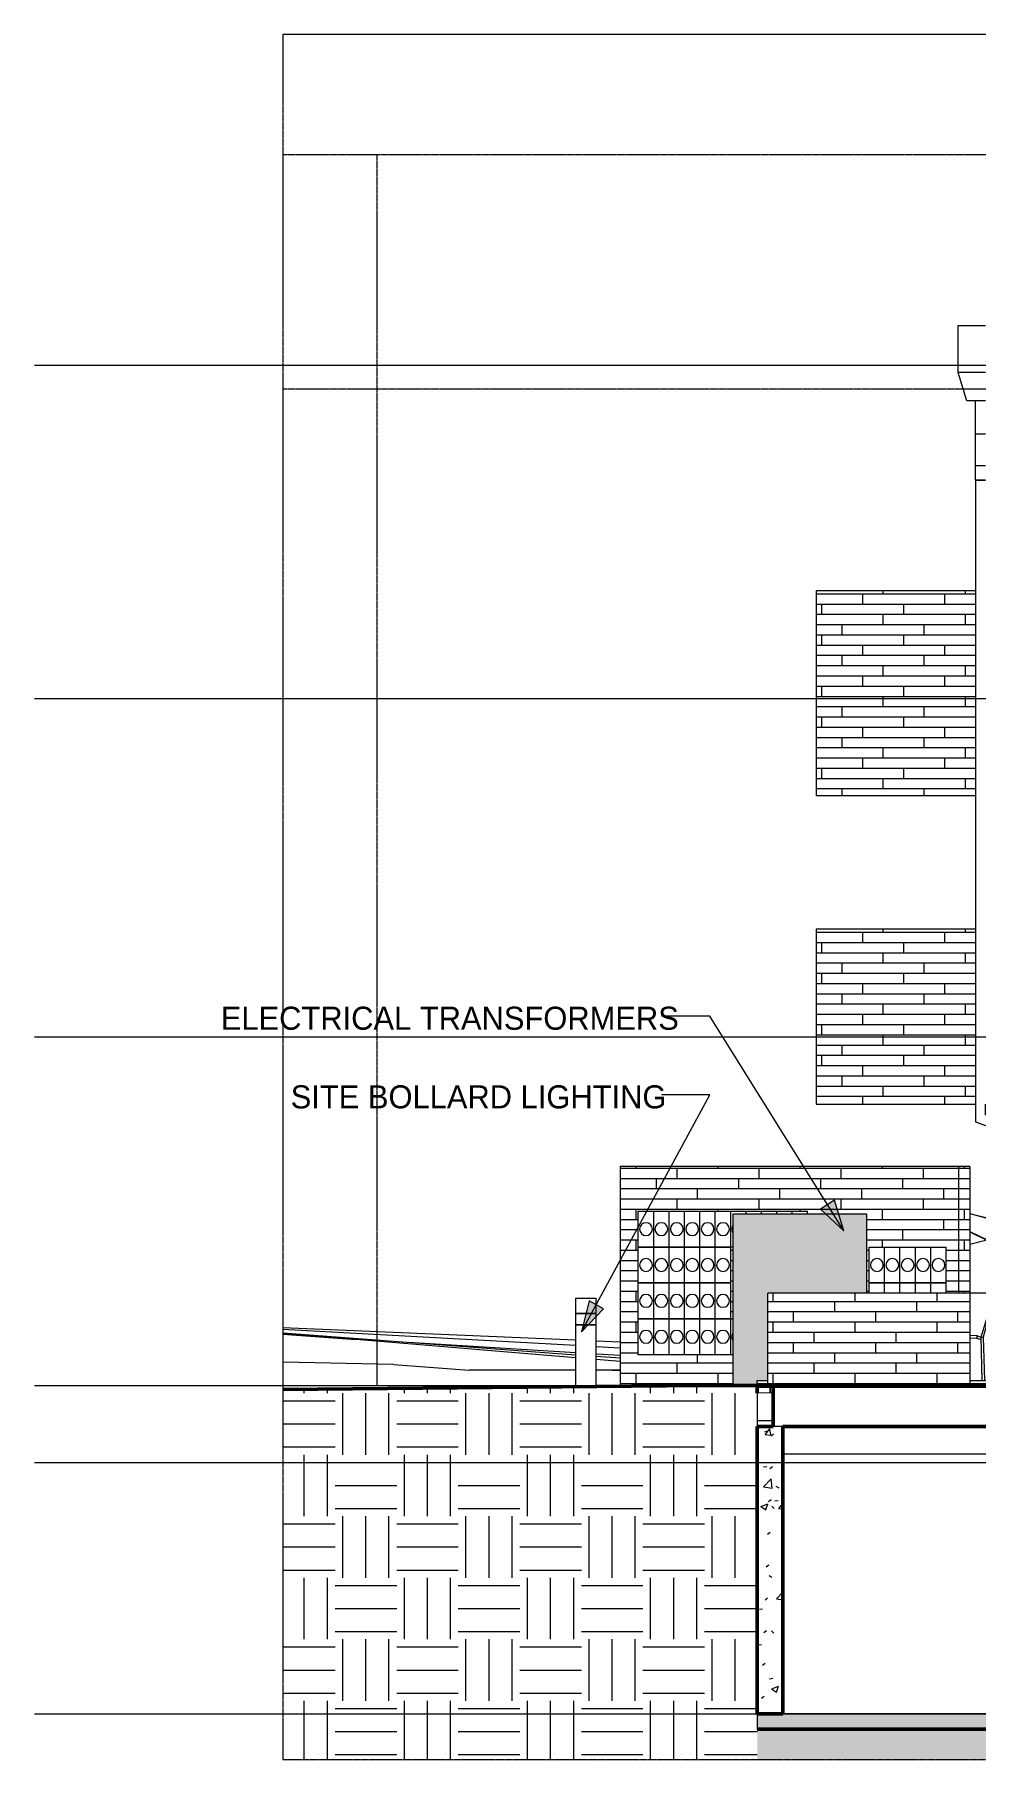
# Model space of a CAD drawing. Header units: inches. Extents: x -4169 to 1631, y -238 to 585.
# Drawn here: x -1365 to -998, y -146 to 527 of the extents above; entities that cross this region are included whole.
import ezdxf

# ---------------------------------------------------------------- set-up
doc = ezdxf.new("R2010")
doc.units = ezdxf.units.IN
doc.header["$MEASUREMENT"] = 0
doc.linetypes.add('Aligning Line 1_8_', pattern=[0.25, 0.125, -0.125])
doc.linetypes.add('Grid Line 1_2_', pattern=[0.875, 0.5, -0.125, 0.125, -0.125])
for name, color, linetype, lineweight in [('0-5', 10, 'Continuous', 5), ('A-FLOR', 192, 'Continuous', 13), ('A-FLOR-2', 53, 'Continuous', 50), ('A-FLOR-LEVL-1', 51, 'Grid Line 1_2_', 9), ('A-FLOR-PATT-2', 9, 'Continuous', 9), ('A-GENM', 5, 'Continuous', 9), ('A-WALL', 113, 'Continuous', 13), ('A-WALL-1', 253, 'Continuous', 13), ('A-WALL-PATT-1', 111, 'Continuous', 9), ('A-WALL-PATT-2', 254, 'Continuous', 9), ('C-BLDG-PADS-1', 55, 'Continuous', 9), ('C-BLDG-PADS-2', 10, 'Continuous', 13), ('C-TOPO', 7, 'Continuous', 9), ('C-TOPO-1', 250, 'Continuous', 50), ('E-ELEC-EQPM', 71, 'Continuous', 9), ('E-ELEC-FIXT', 91, 'Continuous', 9), ('E-LITE-EQPM', 33, 'Continuous', 9), ('G-ANNO-SYMB', 111, 'Aligning Line 1_8_', 9), ('G-ANNO-SYMB-1', 9, 'Aligning Line 1_8_', 9), ('G-ANNO-SYMB-2', 147, 'Aligning Line 1_8_', 9), ('G-ANNO-TEXT', 231, 'Continuous', 9), ('G-IMPT', 8, 'Continuous', 9), ('L-SITE', 91, 'Continuous', 9), ('S-FNDN-1', 53, 'Continuous', 50)]:
    doc.layers.add(name, color=color, linetype=linetype, lineweight=lineweight)
doc.styles.add('Century Gothic', font='ufonts.com_century-gothic.ttf', dxfattribs={"height": 9})
pattern_1 = [(50, (0, 0), (27.5427, -2.40992), [2.88, -31.68]), (355, (0, 0), (-5.327844, 28.884266), [2.304, -25.344]), (100.451, (2.295, -0.2), (22.215316, 26.47393), [2.448, -26.924]), (46.184, (0, 7.68), (40.98187, -6.35642), [4.32, -47.52]), (96.636, (3.415, 7.15), (35.89075, 37.40619), [3.671, -40.386]), (351.184, (0, 7.68), (35.89097, 37.40622), [3.456, -38.016]), (21, (3.84, 5.76), (22.921036, -15.46073), [2.88, -31.68]), (326, (3.84, 5.76), (9.34353, 27.84574), [2.304, -25.344]), (71.451, (5.75, 4.472), (32.26477, 12.38442), [2.448, -26.924]), (37.5, (0, 0), (0.466855, 12.782707), [1.267, -23.77, 1.267, -24.461, -25.44]), (37.5, (0, 0), (0.466855, 12.782707), [-50.765, 1.267, -24.173]), (7.5, (0, 0), (10.10159, 15.14509), [1.267, -13.402, 1.267, -23.194, -9.696]), (7.5, (0, 0), (10.10159, 15.14509), [-39.13, 1.267, -8.429]), (327.5, (-8.563, 0), (20.499161, -0.86578), [1.267, -8.333, 1.267, -28.685, -39.744]), (327.5, (-8.563, 0), (20.499161, -0.86578), [-39.552, 1.267, -38.477]), (317.5, (-12.403, 0), (22.39478, 3.844288), [1.267, -11.213, 1.267, -18.624, -28.224]), (317.5, (-12.403, 0), (22.39478, 3.844288), [-32.371, 1.267, -26.957])]
pattern_2 = [(0, (0, 0), (24, 24), [24, -24]), (0, (0, 9), (24, 24), [24, -24]), (0, (0, 18), (24, 24), [24, -24]), (90, (3, 21), (-24, 24), [24, -24]), (90, (12, 21), (-24, 24), [24, -24]), (90, (21, 21), (-24, 24), [24, -24])]
pattern_3 = [(0, (-1077.245, 0.8), (0, 4), []), (90, (-1077.245, 0.8), (-8, 8), [4, -28]), (90, (-1061.245, 4.8), (-8, 8), [4, -28])]
pattern_4 = [(0, (-1002.67, 0.8), (0, 4), []), (90, (-1002.67, 0.8), (-8, 8), [4, -28]), (90, (-986.67, 4.8), (-8, 8), [4, -28])]

# ---------------------------------------------------------------- blocks, each defined once
blk = doc.blocks.new('CTR - 2nd Phase_rvt-2-BUILDING ELEVATION - SOUTH')
at = {"layer": 'A-FLOR-PATT-2'}
h = blk.add_hatch(dxfattribs=at)
h.set_pattern_fill('FP_31', color=256, style=0, pattern_type=2)
h.set_pattern_definition(pattern_2)
h.paths.add_polyline_path([(12085.05, -0.25), (12087.19, -0.25), (12087.19, 0.25), (9891.19, 0.25), (9891.19, -0.25), (12079.66, -0.25)], flags=0)
at = {"layer": 'A-WALL-PATT-2'}
h = blk.add_hatch(dxfattribs=at)
h.set_pattern_fill('FP_30', color=256, style=0, pattern_type=2)
h.set_pattern_definition(pattern_1)
h.paths.add_polyline_path([(9891.19, -128), (9901.19, -128), (9901.19, -16), (9891.19, -16), (9891.19, -61.77)], flags=0)
at = {"layer": 'A-FLOR-2'}
for p, q in [((12087.19, 0.25), (9891.19, 0.25)), ((9891.19, 0.25), (9891.19, -0.25)), ((12088.59, 0), (9897.39, 0)), ((9897.39, 0), (9897.39, -16)), ((9891.19, -0.25), (12087.19, -0.25)), ((9901.19, -16), (12077.19, -16))]:
    blk.add_line(p, q, dxfattribs=at)
at = {"layer": 'A-FLOR-LEVL-1'}
for p, q in [((9609.49, 398), (12558.48, 398)), ((9609.49, 268), (12558.48, 268)), ((9609.49, 136), (12558.48, 136)), ((9609.49, 0), (12558.48, 0)), ((9609.49, -30), (12558.48, -30)), ((9609.49, -128), (12558.48, -128))]:
    blk.add_line(p, q, dxfattribs=at)
at = {"layer": 'A-WALL-1'}
blk.add_line((9901.19, -16), (9897.39, -16), dxfattribs=at)
at = {"layer": 'G-ANNO-SYMB-1'}
for p, q in [((12461.78, 526.95), (9706.24, 526.95)), ((12461.78, 388.59), (9706.24, 388.59))]:
    blk.add_line(p, q, dxfattribs=at)
at = {"layer": 'S-FNDN-1'}
for p, q in [((9897.39, -16), (9891.19, -16)), ((9891.19, -16), (9891.19, -128)), ((9901.19, -128), (9901.19, -16)), ((9891.19, -128), (9901.19, -128))]:
    blk.add_line(p, q, dxfattribs=at)
blk = doc.blocks.new('CTR  - Topography_rvt-2-BUILDING ELEVATION - SOUTH')
at = {"layer": 'C-BLDG-PADS-1'}
h = blk.add_hatch(dxfattribs=at)
h.set_pattern_fill('FP_30', color=256, style=0, pattern_type=2)
h.set_pattern_definition(pattern_1)
h.paths.add_polyline_path([(12031.23, -134), (12087.19, -134), (12087.19, -128), (9891.19, -128), (9891.19, -134), (11945.12, -134)], flags=0)
at = {"layer": 'C-TOPO'}
h = blk.add_hatch(dxfattribs=at)
h.set_pattern_fill('FP_55', color=256, style=0, pattern_type=2)
h.set_pattern_definition(pattern_2)
h.paths.add_polyline_path([(9706.24, -145.87), (9891.19, -145.87), (9891.19, -0.01), (9856.93, -0.06), (9855.83, -0.07), (9706.24, -1.56), (9706.24, -61.77)], flags=0)
h = blk.add_hatch(dxfattribs=at)
h.set_pattern_fill('FP_55', color=256, style=0, pattern_type=2)
h.set_pattern_definition(pattern_2)
h.paths.add_polyline_path([(12079.87, -145.87), (12087.19, -145.87), (12087.19, -134.01), (9891.19, -134.01), (9891.19, -145.87), (12031.23, -145.87)], flags=0)
at = {"layer": 'A-FLOR-LEVL-1'}
for p, q in [((9609.49, 0), (12558.48, 0)), ((9609.49, -128), (12558.48, -128))]:
    blk.add_line(p, q, dxfattribs=at)
at = {"layer": 'C-BLDG-PADS-2'}
for p, q in [((12087.19, -128), (9891.19, -128)), ((9891.19, -128), (9891.19, -134)), ((9891.19, -134), (12087.19, -134))]:
    blk.add_line(p, q, dxfattribs=at)
at = {"layer": 'C-TOPO'}
for p, q in [((9706.24, 22.6), (9820.42, 17.8)), ((9706.24, 22.03), (9820.42, 15.68)), ((9820.42, 11.89), (9706.24, 20.42)), ((9820.42, 11.89), (9706.24, 20.42)), ((9706.24, 20.3), (9734.76, 17.93)), ((9734.76, 17.93), (9706.24, 20.04)), ((9706.24, 20.04), (9734.76, 17.93)), ((9820.42, 10.84), (9734.76, 17.93)), ((9820.42, 10.84), (9734.76, 17.93)), ((9820.42, 12.72), (9755.31, 16.75)), ((9828.42, 17.46), (9837.71, 17.07)), ((9828.42, 15.23), (9837.71, 14.71)), ((9749.57, 8.17), (9706.24, 9.05)), ((9749.57, 8.17), (9706.24, 9.05)), ((9749.57, 8.17), (9778.88, 6)), ((9749.57, 8.17), (9778.88, 6)), ((9837.71, 11.65), (9828.42, 12.23)), ((9837.71, 10.6), (9828.42, 11.29)), ((9837.71, 10.6), (9828.42, 11.29)), ((9837.71, 9.41), (9828.42, 10.18)), ((9837.71, 9.41), (9828.42, 10.18)), ((9863.53, 0), (9706.24, -1.23)), ((9820.42, 6), (9778.88, 6)), ((9820.42, 6), (9778.88, 6)), ((9834.64, 6), (9828.42, 6)), ((9834.64, 6), (9828.42, 6)), ((9834.64, 6), (9837.71, 5.87)), ((9835.69, 6), (9834.64, 6)), ((9837.71, 6), (9834.64, 6)), ((9837.71, 5.87), (9834.64, 6)), ((9863.53, 0), (9855.83, -0.07)), ((9863.53, 0), (9861.04, -0.03)), ((9863.53, 0), (9891.19, 0)), ((9706.24, -1.56), (9855.83, -0.07)), ((9863.79, -0.02), (9855.83, -0.07)), ((9891.19, -0.01), (9863.79, -0.02)), ((9891.19, -0.25), (9891.19, -3)), ((9891.19, -0.25), (9891.19, -1.02)), ((9891.19, -1.02), (9891.19, -3)), ((9896.19, -2.92), (9896.19, -0.25)), ((9896.19, -0.25), (9896.19, -2.92)), ((12079.87, -134.01), (9891.19, -134.01))]:
    blk.add_line(p, q, dxfattribs=at)
at = {"layer": 'C-TOPO-1'}
for p, q in [((9855.83, -0.07), (9706.24, -1.56)), ((9863.79, -0.02), (9855.83, -0.07)), ((9891.19, -0.01), (9863.79, -0.02)), ((9891.19, -3), (9891.19, -0.25)), ((9891.19, -134.01), (12079.87, -134.01))]:
    blk.add_line(p, q, dxfattribs=at)
at = {"layer": 'C-TOPO-1', "flags": 128}
blk.add_lwpolyline([(9891.19, -3), (9891.19, -1.02), (9891.19, -0.25)], dxfattribs=at)
at = {"layer": 'G-ANNO-SYMB-2'}
for p, q in [((9742.88, 480), (9742.88, 0)), ((12461.78, 480), (9742.88, 480)), ((9742.88, 0), (12461.78, 0))]:
    blk.add_line(p, q, dxfattribs=at)
blk = doc.blocks.new('CTR - 1st Phase - Common Walls_rvt-2-BUILDING ELEVATION - SOUTH')
at = {"layer": 'A-FLOR-LEVL-1'}
for p, q in [((9609.49, 398), (12558.48, 398)), ((9609.49, 268), (12558.48, 268)), ((9609.49, 136), (12558.48, 136)), ((9609.49, 0), (12558.48, 0)), ((9609.49, -30), (12558.48, -30)), ((9609.49, -128), (12558.48, -128))]:
    blk.add_line(p, q, dxfattribs=at)
at = {"layer": 'G-ANNO-SYMB-2'}
for p, q in [((9706.24, 526.95), (9706.24, -145.87)), ((12363.34, 526.95), (9706.24, 526.95)), ((9706.24, 526.95), (9706.24, -145.87)), ((12428.12, 526.95), (9706.24, 526.95)), ((12461.78, 480), (9706.24, 480)), ((9706.24, 0), (12461.78, 0))]:
    blk.add_line(p, q, dxfattribs=at)
blk = doc.blocks.new('Outdoor Table01 - 02ZUTB01_dwg-V23-BUILDING ELEVATION - SOUTH')
at = {"layer": 'G-IMPT'}
for p, q in [((9974.09, 67.04), (9980.68, 65.31)), ((9974.09, 67.04), (9980.68, 65.31)), ((9980.79, 65.24), (9974.09, 67)), ((9980.79, 65.24), (9980.79, 56.82)), ((9974.09, 60.03), (9980.79, 56.82)), ((9974.09, 59.93), (9980.68, 56.75)), ((9980.68, 56.75), (9974.09, 55.02)), ((9981.01, 27.15), (9978.29, 18.83)), ((9981.79, 28), (9979.29, 18.83)), ((9981.16, 28), (9980.29, 23)), ((9981.29, 28), (9981.03, 27.21)), ((9981.16, 28), (9982.77, 30.5)), ((9981.29, 28), (9981.16, 28)), ((9981.29, 28), (9981.79, 28)), ((9982.16, 28), (9981.29, 23)), ((9982.16, 28), (9981.79, 28)), ((9983.77, 31), (9982.16, 28)), ((9983.77, 31), (9982.77, 30.5)), ((9980.29, 23), (9980.35, 23)), ((9980.43, 23), (9981.29, 23)), ((9974.19, 19.58), (9976.79, 19.48)), ((9974.19, 18.58), (9976.79, 18.48)), ((9976.79, 19.48), (9978.29, 18.83)), ((9976.79, 19.48), (9976.79, 18.48)), ((9976.79, 18.48), (9978.31, 17.98)), ((9978.29, 18.83), (9978.76, 2)), ((9978.29, 18.83), (9979.29, 18.83)), ((9979.29, 18.83), (9979.74, 2))]:
    blk.add_line(p, q, dxfattribs=at)
blk = doc.blocks.new('Outdoor Table01 - Outdoor Table01-V24-BUILDING ELEVATION - SOUTH')
blk.add_blockref('Outdoor Table01 - 02ZUTB01_dwg-V23-BUILDING ELEVATION - SOUTH', (0, 0))
blk = doc.blocks.new('077123 - Manufactured Gutters and Downspouts - 077123 - Manufactured Gutters and Downspouts-1955134-BUILDING ELEVATION - SOUTH')
at = {"layer": 'A-GENM'}
for p, q in [((9969.52, 413.51), (9980.19, 413.51)), ((9969.52, 395.11), (9969.52, 413.51)), ((9972.88, 384.1), (9969.52, 395.11)), ((9980.19, 395.11), (9969.52, 395.11)), ((9980.19, 384.1), (9972.88, 384.1)), ((9976.21, 371.1), (9976.21, 384.1)), ((9976.21, 358.75), (9976.21, 371.1)), ((9980.19, 371.1), (9976.21, 371.1)), ((9976.21, 353.15), (9976.21, 358.75)), ((9980.19, 358.75), (9976.21, 358.75)), ((9980.19, 353.15), (9976.21, 353.15)), ((9976.21, 353.15), (9976.21, 102.78)), ((9976.21, 353.15), (9980.19, 353.15)), ((9980.21, 105.58), (9980.21, 109.75)), ((9976.21, 102.78), (10006.09, 91.91)), ((10010.09, 94.71), (9980.21, 105.58)), ((10006.09, 91.91), (10006.09, 0.25))]:
    blk.add_line(p, q, dxfattribs=at)
blk = doc.blocks.new('Pathway_Cooper_McGraw-Edison _BSC-BRC_Round - Pathway_Cooper_McGraw-Edison _BSC-BRC_Round-V42-BUILDING ELEVATION - SOUTH')
at = {"layer": 'E-LITE-EQPM'}
for p, q in [((9820.42, 34.13), (9820.42, 28.13)), ((9820.42, 34.13), (9824.42, 34.13)), ((9824.42, 34.13), (9828.42, 34.13)), ((9828.42, 28.13), (9828.42, 34.13)), ((9824.42, 28.13), (9820.42, 28.13)), ((9820.42, 28.13), (9820.42, 23.63)), ((9820.42, 28.13), (9824.42, 28.13)), ((9828.42, 28.13), (9824.42, 28.13)), ((9824.42, 28.13), (9828.42, 28.13)), ((9828.42, 23.63), (9828.42, 28.13)), ((9824.42, 23.63), (9820.42, 23.63)), ((9820.42, 23.63), (9820.42, -0.34)), ((9820.42, 23.63), (9824.42, 23.63)), ((9828.42, 23.63), (9824.42, 23.63)), ((9824.42, 23.63), (9828.42, 23.63)), ((9828.42, -0.27), (9828.42, 23.63))]:
    blk.add_line(p, q, dxfattribs=at)
blk = doc.blocks.new('Transformer-Dry-Type-Siemens - small-2041569-BUILDING ELEVATION - SOUTH')
at = {"layer": 'E-ELEC-EQPM'}
blk.add_hatch(color=256, dxfattribs=at).paths.add_polyline_path([(9881.84, 0), (9891.19, 0), (9891.19, 2), (9895.26, 2), (9895.26, 36), (9933.84, 36), (9933.84, 67), (9881.84, 67), (9881.84, 1.26)], flags=0)
for p, q in [((9881.84, 0), (9881.84, 67)), ((9881.84, 67), (9933.84, 67)), ((9933.84, 67), (9933.84, 36))]:
    blk.add_line(p, q, dxfattribs=at)
blk = doc.blocks.new('Electric Meter - Electric Meter-2079184-BUILDING ELEVATION - SOUTH')
at = {"layer": 'E-ELEC-FIXT'}
for p, q in [((9844.84, 26), (9850.84, 26)), ((9844.84, 12), (9844.84, 26)), ((9850.84, 12), (9850.84, 26)), ((9850.84, 12), (9844.84, 12))]:
    blk.add_line(p, q, dxfattribs=at)
for start, end in [(0, 180), (180, 360)]:
    blk.add_arc((9847.84, 19), 2.5, start, end, dxfattribs=at)
blk = doc.blocks.new('Electric Meter - Electric Meter-V45-BUILDING ELEVATION - SOUTH')
at = {"layer": 'E-ELEC-FIXT'}
for p, q in [((9880.84, 26), (9881.84, 26)), ((9880.84, 12), (9880.84, 26)), ((9881.84, 12), (9880.84, 12))]:
    blk.add_line(p, q, dxfattribs=at)
for start, end in [(143.768, 180), (180, 216.232)]:
    blk.add_arc((9883.84, 19), 2.5, start, end, dxfattribs=at)
blk = doc.blocks.new('Electric Meter - Electric Meter-V46-BUILDING ELEVATION - SOUTH')
at = {"layer": 'E-ELEC-FIXT'}
for p, q in [((9934.84, 40), (9940.84, 40)), ((9934.84, 36), (9934.84, 40)), ((9940.84, 36), (9940.84, 40))]:
    blk.add_line(p, q, dxfattribs=at)
blk = doc.blocks.new('Electric Meter - Electric Meter-V47-BUILDING ELEVATION - SOUTH')
at = {"layer": 'E-ELEC-FIXT'}
for p, q in [((9880.84, 68), (9886.84, 68)), ((9880.84, 54), (9880.84, 68)), ((9886.84, 67), (9886.84, 68)), ((9881.84, 54), (9880.84, 54))]:
    blk.add_line(p, q, dxfattribs=at)
for start, end in [(143.768, 180), (180, 216.232)]:
    blk.add_arc((9883.84, 61), 2.5, start, end, dxfattribs=at)
blk = doc.blocks.new('Electric Meter - Electric Meter-V48-BUILDING ELEVATION - SOUTH')
at = {"layer": 'E-ELEC-FIXT'}
for p, q in [((9886.84, 68), (9892.84, 68)), ((9886.84, 67), (9886.84, 68)), ((9892.84, 67), (9892.84, 68))]:
    blk.add_line(p, q, dxfattribs=at)

msp = doc.modelspace()

# ---------------------------------------------------------------- hatches: boundary and pattern name
at = {"layer": 'A-WALL-PATT-1'}
h = msp.add_hatch(dxfattribs=at)
h.set_pattern_fill('FP_62', color=256, style=0, pattern_type=2)
h.set_pattern_definition([(0, (-1058.32, 268.8), (0, 4), []), (90, (-1058.32, 268.8), (-8, 8), [4, -28]), (90, (-1042.32, 272.8), (-8, 8), [4, -28])])
h.paths.add_polyline_path([(-1010.0655, 230.125), (-998.4198, 230.125), (-998.4198, 310), (-1060.4448, 310), (-1060.4448, 230.125)], flags=0)
h = msp.add_hatch(dxfattribs=at)
h.set_pattern_fill('FP_63', color=256, style=0, pattern_type=2)
h.set_pattern_definition([(0, (-1058.32, 136.8), (0, 4), []), (90, (-1058.32, 136.8), (-8, 8), [4, -28]), (90, (-1042.32, 140.8), (-8, 8), [4, -28])])
h.paths.add_polyline_path([(-1060.4448, 109.75), (-998.4198, 109.75), (-998.4198, 178), (-1060.4448, 178)], flags=0)
h = msp.add_hatch(dxfattribs=at)
h.set_pattern_fill('FP_70', color=256, style=0, pattern_type=2)
h.set_pattern_definition(pattern_4)
h.paths.add_polyline_path([(-1106.94, 0), (-1092.7948, 0), (-1092.7948, 12), (-1129.7948, 12), (-1129.7948, 68), (-1063.7948, 68), (-1063.7948, 67), (-1040.7948, 67), (-1040.7948, 36), (-1039.7948, 36), (-1039.7948, 54), (-1009.7948, 54), (-1009.7948, 36), (-1004.7948, 36), (-1004.7948, 85.375), (-1136.9198, 85.375), (-1136.9198, 0), (-1110.8458, 0)], flags=0)
h.paths.add_polyline_path([(-1093.7948, 26), (-1092.7948, 26), (-1092.7948, 54), (-1093.7948, 54), (-1093.7948, 40)], flags=0)
h = msp.add_hatch(dxfattribs=at)
h.set_pattern_fill('FP_70', color=256, style=0, pattern_type=2)
h.set_pattern_definition(pattern_4)
h.paths.add_polyline_path([(-1000.5448, 36), (-1000.5448, 85.375), (-1004.7948, 85.375), (-1004.7948, 36)], flags=0)
h = msp.add_hatch(dxfattribs=at)
h.set_pattern_fill('FP_61', color=256, style=0, pattern_type=2)
h.set_pattern_definition(pattern_3)
h.paths.add_polyline_path([(-1078.445, 0.25), (-1075.1198, 0.25), (-1075.1198, 36), (-1079.3698, 36), (-1079.3698, 0.25)], flags=0)
h = msp.add_hatch(dxfattribs=at)
h.set_pattern_fill('FP_61', color=256, style=0, pattern_type=2)
h.set_pattern_definition(pattern_3)
h.paths.add_polyline_path([(-1075.1198, 0.25), (-1000.4448, 0.25), (-1000.4448, 36), (-1075.1198, 36), (-1075.1198, 1.3119)], flags=0)
at = {"layer": 'G-ANNO-TEXT'}
for points in [[(-1049.655, 60.3554), (-1053.2792, 72.2383), (-1058.7351, 68.8342)], [(-1151.894, 20.9115), (-1143.3532, 29.9334), (-1149.0084, 32.995)]]:
    msp.add_hatch(color=256, dxfattribs=at).paths.add_polyline_path(points, flags=0)

# ---------------------------------------------------------------- linework, layer by layer
at = {"layer": 'A-FLOR'}
for p, q in [((-1083.4448, 2), (-1079.3698, 2)), ((-1083.4448, 0.25), (-1083.4448, 2)), ((-1000.4448, 2), (-968.5448, 2)), ((-1077.2448, -2.897), (-1083.4448, -3)), ((-1083.4448, -3), (-1083.4448, -16)), ((-1077.2448, -13.75), (-1083.4448, -13.75)), ((1102.5552, -26.75), (-1073.4448, -26.75))]:
    msp.add_line(p, q, dxfattribs=at)
at = {"layer": 'A-FLOR-LEVL-1'}
for p, q in [((-1364.3938, 398), (1583.0971, 398)), ((-1364.3938, 268), (1583.0971, 268)), ((-1364.3938, 136), (1583.0971, 136)), ((-1364.3938, 0), (1583.0971, 0)), ((-1364.3938, -30), (1583.0971, -30)), ((-1364.3938, -128), (1583.0971, -128))]:
    msp.add_line(p, q, dxfattribs=at)
at = {"layer": 'A-WALL'}
for p, q in [((-998.4198, 310), (-1060.4448, 310)), ((-1060.4448, 310), (-1060.4448, 230.125)), ((-1060.4448, 230.125), (-998.4198, 230.125)), ((-998.4198, 178), (-1060.4448, 178)), ((-1060.4448, 178), (-1060.4448, 109.75)), ((-1060.4448, 109.75), (-998.4198, 109.75)), ((-1000.5448, 85.375), (-1136.9198, 85.375)), ((-1136.9198, 85.375), (-1136.9198, 0)), ((-1004.7948, 36), (-1004.7948, 85.375)), ((-1000.5448, 85.375), (-1000.5448, 36)), ((-1079.3698, 0.25), (-1079.3698, 36)), ((-968.5448, 36), (-1079.3698, 36)), ((-1000.4448, 0.25), (-1000.4448, 36)), ((-1136.9198, 0), (-1111.1088, 0))]:
    msp.add_line(p, q, dxfattribs=at)
at = {"layer": 'G-ANNO-SYMB'}
for p, q in [((-1268.3938, 526.9531), (-1268.3938, -145.8387)), ((1487.1463, 526.9531), (-1268.3938, 526.9531)), ((1487.1463, 480), (-1268.3977, 480)), ((-1268.3977, 0), (1487.1463, 0)), ((-1268.3938, -145.8387), (1487.1463, -145.8387))]:
    msp.add_line(p, q, dxfattribs=at)
at = {"layer": 'G-ANNO-TEXT'}
for p, q in [((-1101.8513, 144.0126), (-1120.7993, 144.0126)), ((-1049.655, 60.3554), (-1101.8513, 144.0126)), ((-1151.894, 20.9115), (-1101.8513, 113.345)), ((-1101.8513, 113.345), (-1120.7993, 113.345)), ((-1053.2792, 72.2383), (-1058.7351, 68.8342)), ((-1058.7351, 68.8342), (-1049.655, 60.3554)), ((-1049.655, 60.3554), (-1053.2792, 72.2383)), ((-1149.0084, 32.995), (-1151.894, 20.9115)), ((-1151.894, 20.9115), (-1143.3532, 29.9334)), ((-1143.3532, 29.9334), (-1149.0084, 32.995))]:
    msp.add_line(p, q, dxfattribs=at)

# ---------------------------------------------------------------- block references
at = {"layer": '0-5'}
for name in ['CTR - 2nd Phase_rvt-2-BUILDING ELEVATION - SOUTH', 'CTR - 1st Phase - Common Walls_rvt-2-BUILDING ELEVATION - SOUTH', 'CTR  - Topography_rvt-2-BUILDING ELEVATION - SOUTH']:
    msp.add_blockref(name, (-10974.6342, 0), dxfattribs=at)
at = {"layer": 'A-GENM'}
msp.add_blockref('077123 - Manufactured Gutters and Downspouts - 077123 - Manufactured Gutters and Downspouts-1955134-BUILDING ELEVATION - SOUTH', (-10974.6342, 0), dxfattribs=at)
at = {"layer": 'E-ELEC-EQPM'}
msp.add_blockref('Transformer-Dry-Type-Siemens - small-2041569-BUILDING ELEVATION - SOUTH', (-10974.6342, 0), dxfattribs=at)
at = {"layer": 'E-ELEC-FIXT'}
for name, p in [('Electric Meter - Electric Meter-2079184-BUILDING ELEVATION - SOUTH', (-10974.6342, 42)), ('Electric Meter - Electric Meter-2079184-BUILDING ELEVATION - SOUTH', (-10968.6342, 42)), ('Electric Meter - Electric Meter-2079184-BUILDING ELEVATION - SOUTH', (-10962.6342, 42)), ('Electric Meter - Electric Meter-2079184-BUILDING ELEVATION - SOUTH', (-10956.6342, 42)), ('Electric Meter - Electric Meter-2079184-BUILDING ELEVATION - SOUTH', (-10950.6342, 42)), ('Electric Meter - Electric Meter-2079184-BUILDING ELEVATION - SOUTH', (-10944.6342, 42)), ('Electric Meter - Electric Meter-V47-BUILDING ELEVATION - SOUTH', (-10974.6342, 0)), ('Electric Meter - Electric Meter-V48-BUILDING ELEVATION - SOUTH', (-10974.6342, 0)), ('Electric Meter - Electric Meter-V48-BUILDING ELEVATION - SOUTH', (-10968.6342, 0)), ('Electric Meter - Electric Meter-V48-BUILDING ELEVATION - SOUTH', (-10962.6342, 0)), ('Electric Meter - Electric Meter-V48-BUILDING ELEVATION - SOUTH', (-10956.6342, 0)), ('Electric Meter - Electric Meter-2079184-BUILDING ELEVATION - SOUTH', (-10974.6342, 28)), ('Electric Meter - Electric Meter-2079184-BUILDING ELEVATION - SOUTH', (-10968.6342, 28)), ('Electric Meter - Electric Meter-2079184-BUILDING ELEVATION - SOUTH', (-10962.6342, 28)), ('Electric Meter - Electric Meter-2079184-BUILDING ELEVATION - SOUTH', (-10956.6342, 28)), ('Electric Meter - Electric Meter-2079184-BUILDING ELEVATION - SOUTH', (-10950.6342, 28)), ('Electric Meter - Electric Meter-2079184-BUILDING ELEVATION - SOUTH', (-10944.6342, 28)), ('Electric Meter - Electric Meter-2079184-BUILDING ELEVATION - SOUTH', (-10884.6342, 28)), ('Electric Meter - Electric Meter-2079184-BUILDING ELEVATION - SOUTH', (-10878.6342, 28)), ('Electric Meter - Electric Meter-2079184-BUILDING ELEVATION - SOUTH', (-10872.6342, 28)), ('Electric Meter - Electric Meter-2079184-BUILDING ELEVATION - SOUTH', (-10866.6342, 28)), ('Electric Meter - Electric Meter-2079184-BUILDING ELEVATION - SOUTH', (-10860.6342, 28)), ('Electric Meter - Electric Meter-2079184-BUILDING ELEVATION - SOUTH', (-10974.6342, 14)), ('Electric Meter - Electric Meter-2079184-BUILDING ELEVATION - SOUTH', (-10968.6342, 14)), ('Electric Meter - Electric Meter-2079184-BUILDING ELEVATION - SOUTH', (-10962.6342, 14)), ('Electric Meter - Electric Meter-2079184-BUILDING ELEVATION - SOUTH', (-10956.6342, 14)), ('Electric Meter - Electric Meter-2079184-BUILDING ELEVATION - SOUTH', (-10950.6342, 14)), ('Electric Meter - Electric Meter-2079184-BUILDING ELEVATION - SOUTH', (-10944.6342, 14)), ('Electric Meter - Electric Meter-V46-BUILDING ELEVATION - SOUTH', (-10974.6342, 0)), ('Electric Meter - Electric Meter-V46-BUILDING ELEVATION - SOUTH', (-10968.6342, 0)), ('Electric Meter - Electric Meter-V46-BUILDING ELEVATION - SOUTH', (-10962.6342, 0)), ('Electric Meter - Electric Meter-V46-BUILDING ELEVATION - SOUTH', (-10956.6342, 0)), ('Electric Meter - Electric Meter-V46-BUILDING ELEVATION - SOUTH', (-10950.6342, 0)), ('Electric Meter - Electric Meter-2079184-BUILDING ELEVATION - SOUTH', (-10974.6342, 0)), ('Electric Meter - Electric Meter-2079184-BUILDING ELEVATION - SOUTH', (-10968.6342, 0)), ('Electric Meter - Electric Meter-2079184-BUILDING ELEVATION - SOUTH', (-10962.6342, 0)), ('Electric Meter - Electric Meter-2079184-BUILDING ELEVATION - SOUTH', (-10956.6342, 0)), ('Electric Meter - Electric Meter-2079184-BUILDING ELEVATION - SOUTH', (-10950.6342, 0)), ('Electric Meter - Electric Meter-2079184-BUILDING ELEVATION - SOUTH', (-10944.6342, 0)), ('Electric Meter - Electric Meter-V45-BUILDING ELEVATION - SOUTH', (-10974.6342, 0))]:
    msp.add_blockref(name, p, dxfattribs=at)
at = {"layer": 'E-LITE-EQPM'}
msp.add_blockref('Pathway_Cooper_McGraw-Edison _BSC-BRC_Round - Pathway_Cooper_McGraw-Edison _BSC-BRC_Round-V42-BUILDING ELEVATION - SOUTH', (-10974.6342, 0), dxfattribs=at)
at = {"layer": 'L-SITE'}
msp.add_blockref('Outdoor Table01 - Outdoor Table01-V24-BUILDING ELEVATION - SOUTH', (-10974.6342, 0), dxfattribs=at)

# ---------------------------------------------------------------- texts
at = {"layer": 'G-ANNO-TEXT', "char_height": 9, "attachment_point": 1, "style": 'Century Gothic'}
for s, insert, width in [('ELECTRICAL TRANSFORMERS', (-1292.5411, 147.7606), 208.161), ('SITE BOLLARD LIGHTING', (-1265.2907, 117.093), 175.134)]:
    msp.add_mtext(s, dxfattribs=dict(at, insert=insert, width=width))

doc.saveas('drawing.dxf')
